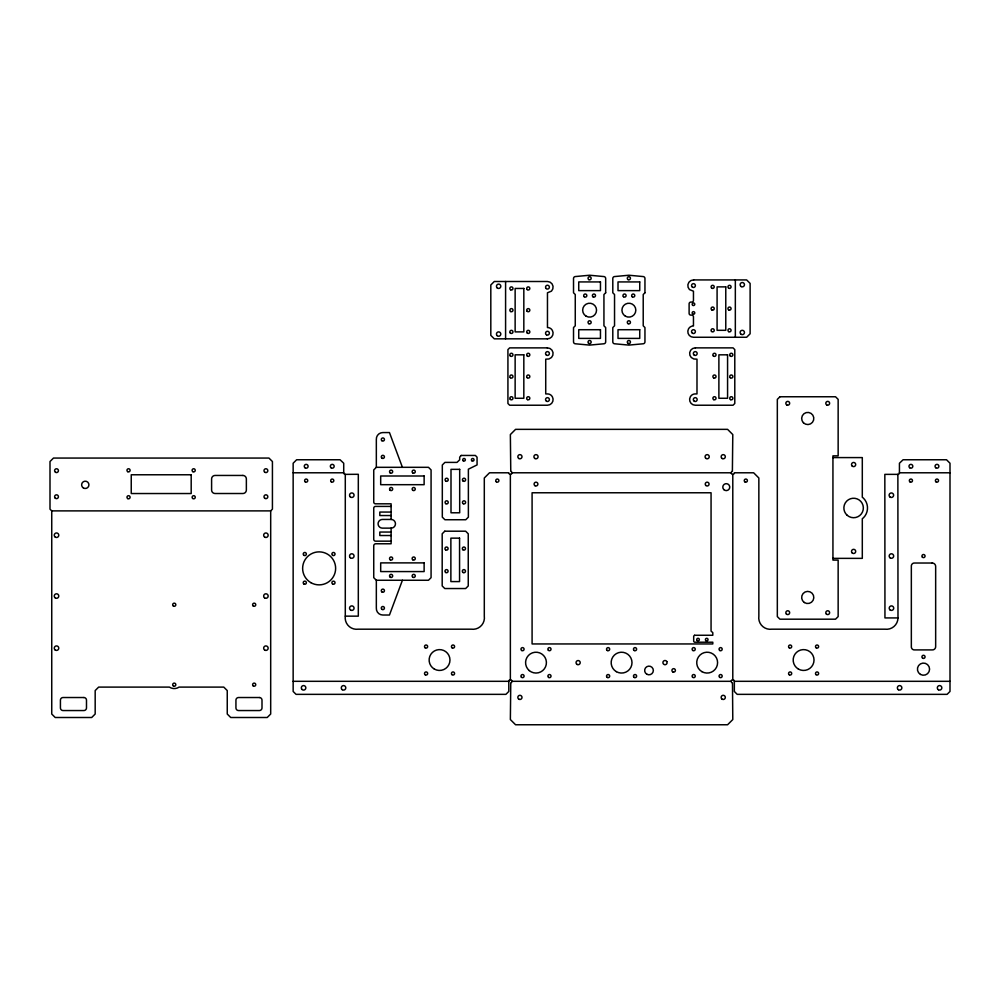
<?xml version="1.0" encoding="UTF-8"?>
<svg xmlns="http://www.w3.org/2000/svg" width="1000" height="1000" viewBox="0 0 1000 1000"><rect width="100%" height="100%" fill="white"/><g stroke="black" fill="none" stroke-linecap="round" stroke-linejoin="round"><path stroke-width="1.5" d="M899.438 472.788L899.438 463.237L903.088 459.762L946.525 459.762L950 463.237L950 691.45L947.1 694.35L737.2 694.35L734.338 691.45L734.35 681.225A1.562 1.562 0 0 0 733.1 679.788L732.7 679.75A1.562 1.562 0 0 0 731.25 681L731.225 681.413A1.562 1.562 0 0 0 732.475 682.85L732.788 719.55L727.575 724.762L515.575 724.762L510.363 719.55L510.763 682.825A1.562 1.562 0 0 0 511.9 681.05A1.562 1.562 0 0 0 510.225 679.762A1.562 1.562 0 0 0 508.8 681.312L508.8 691.45L505.9 694.35L296.05 694.35L293.15 691.45L293.15 463.237L296.625 459.762L340.062 459.762L343.713 463.237L343.713 472.788A1.562 1.562 0 0 0 345.288 474.363L345.288 616.15A11.525 11.525 0 0 0 358.312 629.188L471.262 629.188A11.525 11.525 0 0 0 484.3 616.15L484.3 478L489.513 472.788L508.8 472.788A1.562 1.562 0 0 0 510.225 474.35A1.562 1.562 0 0 0 511.9 473.062A1.562 1.562 0 0 0 510.763 471.287L510.363 434.562L515.575 429.35L727.575 429.35L732.788 434.562L732.387 471.287A1.562 1.562 0 0 0 731.25 473.062A1.562 1.562 0 0 0 732.925 474.35A1.562 1.562 0 0 0 734.35 472.788L753.637 472.788L758.85 478L758.85 616.15A11.525 11.525 0 0 0 771.888 629.188L884.837 629.188A11.525 11.525 0 0 0 897.987 617.925L897.875 474.363A1.562 1.562 0 0 0 899.438 472.788L950 472.788M402.413 580.262L389.462 615.025L382.863 615.025A6.525 6.525 0 0 1 376.337 608.062L376.337 580.262L373.738 577.663L373.738 545.837A2.062 2.062 0 0 1 375.8 543.775L391.112 543.775L391.112 528.138A4.35 4.35 0 0 0 395.462 523.787A4.35 4.35 0 0 0 391.112 519.45L391.112 503.812L375.363 503.812A1.787 1.787 0 0 1 373.738 502.025L373.738 469.925L376.337 467.312L428.475 467.312L431.075 469.925L431.075 577.663L428.475 580.262L376.337 580.262M270.688 510.887L272.425 509.15L272.425 461.538L268.95 458.062L53.475 458.062L50 461.538L50 509.162L51.737 510.887L270.688 510.887L270.688 714.025L267.213 717.5L230.725 717.5L227.25 714.025L227.25 690.575L223.775 687.1L179.112 687.1A8.75 8.75 0 0 1 169.387 687.1L98.65 687.1L95.175 690.575L95.175 714.025L91.7 717.5L55.213 717.5L51.737 714.025L51.737 510.887M547.288 347.9L547.463 347.875A5.65 5.65 0 0 1 551.462 357.512L548.925 358.975L545.725 359.175L545.725 393.925L547.463 393.925A5.65 5.65 0 0 1 551.462 395.575L552.35 396.75A5.65 5.65 0 0 1 547.463 405.225L509.663 405.225L507.925 403.488L507.925 349.613L509.663 347.875L547.288 347.875M345.288 474.363L358.312 474.3L358.312 616.15L345.288 616.15M693.637 279.925L746.637 279.925L750.113 283.4L750.113 333.787L746.637 337.262L693.462 337.262A5.65 5.65 0 0 1 688.562 328.787L689.463 327.625A5.65 5.65 0 0 1 693.462 325.975L693.462 316.85A1.737 1.737 0 0 0 691.725 315.113L690.85 315.113A1.737 1.737 0 0 1 689.112 313.375L689.112 303.812A1.737 1.737 0 0 1 690.85 302.075L691.725 302.075A1.737 1.737 0 0 0 693.462 300.338L693.462 291.212L689.463 289.562A5.65 5.65 0 0 1 693.462 279.925L693.637 279.938M547.288 338.837L494.288 338.837L490.812 335.363L490.812 284.975L494.288 281.5L547.463 281.5A5.65 5.65 0 0 1 551.462 291.137L547.463 292.787L547.463 327.55A5.65 5.65 0 0 1 551.462 329.2L552.35 330.375A5.65 5.65 0 0 1 547.463 338.837L547.288 338.812M695.425 347.875L733.05 347.875L734.788 349.613L734.788 403.488L733.05 405.225L695.25 405.225A5.65 5.65 0 0 1 690.362 396.75L691.263 395.575A5.65 5.65 0 0 1 695.25 393.925L696.988 393.925L696.988 359.175L693.787 358.975L691.263 357.512A5.65 5.65 0 0 1 695.25 347.875L695.425 347.9M832.938 457.587L862.3 457.587L862.3 497.275L863.438 498.15A13.9 13.9 0 0 1 863.438 517.8L862.3 518.675L862.3 558.362L832.938 558.362M293.15 472.788L343.713 472.788M511.925 472.788L731.225 472.788M897.875 474.363L884.837 474.363L884.95 617.925L897.987 617.925M391.112 506.413L375.513 506.413A1.775 1.775 0 0 0 373.738 508.288L373.738 539.312A1.863 1.863 0 0 0 375.6 541.163L391.112 541.163M391.112 512.062L379.812 512.062L379.812 515.538L391.112 515.538M391.112 519.45L382.425 519.45A4.35 4.35 0 0 0 378.075 523.787A4.35 4.35 0 0 0 382.425 528.138L391.112 528.138M391.112 532.05L379.812 532.05L379.812 535.525L391.112 535.525M293.15 681.312L508.8 681.312M511.925 681.312L731.237 681.312M734.338 681.312L950 681.312M402.413 467.312L389.462 432.562L382.863 432.562A6.525 6.525 0 0 0 376.337 439.513L376.337 467.312M735.337 279.925L735.337 337.262M732.788 474.363L732.788 679.762M510.363 474.363L510.363 679.75M505.588 281.5L505.588 338.837M461.15 455.45L459.688 457.188L459.688 459.787L457 462.4L444.925 462.4L442.312 465L442.312 517.137L444.925 519.738L465.775 519.738L468.375 517.137L468.375 469.2L477.062 464.913L477.062 457.188L475.4 455.45L461.15 455.45M605.675 292.787L603.938 294.525L603.938 325.812L605.675 327.55L605.675 341.887A1.913 1.913 0 0 1 603.938 343.775L589.6 345.1L575.262 343.775A1.913 1.913 0 0 1 573.525 341.887L573.525 327.55L575.262 325.812L575.262 294.525L573.525 292.787L573.525 278.45A1.913 1.913 0 0 1 575.262 276.562L589.6 275.238L603.938 276.562A1.913 1.913 0 0 1 605.675 278.45L605.675 292.787M644.95 292.787L643.213 294.525L643.213 325.812L644.95 327.55L644.95 341.887A1.913 1.913 0 0 1 643.213 343.775L628.875 345.1L614.538 343.775A1.913 1.913 0 0 1 612.8 341.887L612.8 327.55L614.538 325.812L614.538 294.525L612.8 292.787L612.8 278.45A1.913 1.913 0 0 1 614.538 276.562L628.875 275.238L643.213 276.562A1.913 1.913 0 0 1 644.95 278.45L644.95 292.787M444.787 531.2L442.188 533.8L442.188 585.938L444.787 588.538L465.65 588.538L468.25 585.938L468.25 533.8L465.65 531.2L444.787 531.2M779.938 396.763L777.325 399.375L777.325 616.587L779.938 619.188L835.537 619.188L838.15 616.587L838.15 560.1L832.938 560.1L832.938 455.85L838.15 455.85L838.15 399.375L835.537 396.763L779.938 396.763M694.587 635.262L693.688 636.163L693.688 641.438L694.475 642.212L712.8 642.212L712.8 643.95L532.087 643.95L532.087 492.775L711.062 492.775L711.062 631.087L712.8 632.663L712.8 635.262L694.587 635.262M600.462 281.925L578.737 281.925L578.737 290.625L600.462 290.625L600.462 281.925M639.738 281.925L618.013 281.925L618.013 290.625L639.738 290.625L639.738 281.925M725.775 286.875L717.087 286.875L717.087 330.312L725.775 330.312L725.775 286.875M523.825 288.45L515.138 288.45L515.138 331.887L523.825 331.887L523.825 288.45M600.462 329.712L578.737 329.712L578.737 338.4L600.462 338.4L600.462 329.712M639.738 329.712L618.013 329.712L618.013 338.4L639.738 338.4L639.738 329.712M523.825 354.825L515.138 354.825L515.138 398.275L523.825 398.275L523.825 354.825M727.575 354.825L718.888 354.825L718.888 398.275L727.575 398.275L727.575 354.825M459.688 469.35L451 469.35L451 512.788L459.688 512.788L459.688 469.35M191.188 474.775L131.237 474.775L131.237 493.537L191.188 493.537L191.188 474.775M242.887 475.45L215.075 475.45A3.475 3.475 0 0 0 211.6 478.925L211.6 490.037A3.475 3.475 0 0 0 215.075 493.512L242.887 493.512A3.475 3.475 0 0 0 246.363 490.037L246.363 478.925A3.475 3.475 0 0 0 242.887 475.45M424.125 476L380.688 476L380.688 484.688L424.125 484.688L424.125 476M459.562 538.15L450.875 538.15L450.875 581.587L459.562 581.587L459.562 538.15M424.125 562.888L380.688 562.888L380.688 571.575L424.125 571.575L424.125 562.888M932.188 563.025L914.812 563.025A3.075 3.075 0 0 0 911.338 566.5L911.338 646.438A3.088 3.088 0 0 0 914.812 649.912L932.188 649.912A3.237 3.237 0 0 0 935.662 646.438L935.662 566.5A3.413 3.413 0 0 0 932.188 563.025M83.888 697.525L63.038 697.525A2.612 2.612 0 0 0 60.425 700.125L60.425 707.95A2.612 2.612 0 0 0 63.038 710.55L83.888 710.55A2.612 2.612 0 0 0 86.487 707.95L86.487 700.125A2.612 2.612 0 0 0 83.888 697.525M259.387 697.525L238.538 697.525A2.612 2.612 0 0 0 235.938 700.125L235.938 707.95A2.612 2.612 0 0 0 238.538 710.55L259.387 710.55A2.612 2.612 0 0 0 262 707.95L262 700.125A2.612 2.612 0 0 0 259.387 697.525M666.787 661.538L666.45 661.1A2.087 2.087 0 0 0 662.962 663.112L663.538 664.112A2.087 2.087 0 0 0 667.038 662.1L666.787 661.538M521.75 650.525A1.562 1.562 0 0 0 524.087 649.175A1.562 1.562 0 0 0 521.75 647.812A1.562 1.562 0 0 0 521.75 650.525M548.413 650.325A1.562 1.562 0 0 0 550.988 649.5A1.562 1.562 0 0 0 548.987 647.675A1.562 1.562 0 0 0 548.413 650.325M521.425 677.212A1.562 1.562 0 0 0 524.038 676.513A1.562 1.562 0 0 0 522.125 674.587A1.562 1.562 0 0 0 521.425 677.212M548.675 677.463A1.562 1.562 0 0 0 551.025 676.1A1.562 1.562 0 0 0 548.675 674.75A1.562 1.562 0 0 0 548.675 677.463M723.812 489.588A3.475 3.475 0 0 0 729.625 488.025A3.475 3.475 0 0 0 725.375 483.775A3.475 3.475 0 0 0 723.812 489.588M798.388 669.062A10.425 10.425 0 0 0 814.025 660.025A10.425 10.425 0 0 0 798.388 651A10.425 10.425 0 0 0 798.388 669.062M789.35 647.913A1.562 1.562 0 0 0 791.7 646.562A1.562 1.562 0 0 0 789.35 645.212A1.562 1.562 0 0 0 789.35 647.913M816.287 647.913A1.562 1.562 0 0 0 818.625 646.562A1.562 1.562 0 0 0 816.287 645.212A1.562 1.562 0 0 0 816.287 647.913M815.962 674.6A1.562 1.562 0 0 0 818.575 673.9A1.562 1.562 0 0 0 816.663 671.988A1.562 1.562 0 0 0 815.962 674.6M789.35 674.85A1.562 1.562 0 0 0 791.7 673.5A1.562 1.562 0 0 0 789.35 672.138A1.562 1.562 0 0 0 789.35 674.85M909.825 481.75A1.562 1.562 0 0 0 912.425 480.975A1.562 1.562 0 0 0 910.45 479.113A1.562 1.562 0 0 0 909.825 481.75M935.875 481.737A1.562 1.562 0 0 0 938.487 481A1.562 1.562 0 0 0 936.55 479.113A1.562 1.562 0 0 0 935.875 481.737M529.263 670.588A10.425 10.425 0 0 0 546.25 664.488A10.425 10.425 0 0 0 532.475 652.825A10.425 10.425 0 0 0 529.263 670.588M719.712 677.375A1.562 1.562 0 0 0 722.175 676.25A1.562 1.562 0 0 0 719.975 674.675A1.562 1.562 0 0 0 719.712 677.375M719.837 650.525A1.562 1.562 0 0 0 722.188 649.175A1.562 1.562 0 0 0 719.837 647.812A1.562 1.562 0 0 0 719.837 650.525M692.913 650.525A1.562 1.562 0 0 0 695.25 649.175A1.562 1.562 0 0 0 692.913 647.812A1.562 1.562 0 0 0 692.913 650.525M692.588 677.212A1.562 1.562 0 0 0 695.2 676.513A1.562 1.562 0 0 0 693.288 674.587A1.562 1.562 0 0 0 692.588 677.212M701.938 671.663A10.425 10.425 0 0 0 717.588 662.638A10.425 10.425 0 0 0 701.938 653.612A10.425 10.425 0 0 0 701.938 671.663M535.037 485.737A1.913 1.913 0 0 0 537.9 484.087A1.913 1.913 0 0 0 535.037 482.438A1.913 1.913 0 0 0 535.037 485.737M705.8 485.438A1.913 1.913 0 0 0 709 484.588A1.913 1.913 0 0 0 706.663 482.238A1.913 1.913 0 0 0 705.8 485.438M616.362 671.663A10.425 10.425 0 0 0 632 662.638A10.425 10.425 0 0 0 616.362 653.612A10.425 10.425 0 0 0 616.362 671.663M634.263 650.525A1.562 1.562 0 0 0 636.613 649.175A1.562 1.562 0 0 0 634.263 647.812A1.562 1.562 0 0 0 634.263 650.525M607.325 650.525A1.562 1.562 0 0 0 609.675 649.175A1.562 1.562 0 0 0 607.325 647.812A1.562 1.562 0 0 0 607.325 650.525M607.325 677.463A1.562 1.562 0 0 0 609.675 676.1A1.562 1.562 0 0 0 607.325 674.75A1.562 1.562 0 0 0 607.325 677.463M634.263 677.463A1.562 1.562 0 0 0 636.613 676.1A1.562 1.562 0 0 0 634.263 674.75A1.562 1.562 0 0 0 634.263 677.463M577.087 664.438A2.087 2.087 0 0 0 580.212 662.638A2.087 2.087 0 0 0 577.087 660.825A2.087 2.087 0 0 0 577.087 664.438M744.887 481.875A1.562 1.562 0 0 0 747.375 480.788A1.562 1.562 0 0 0 745.2 479.175A1.562 1.562 0 0 0 744.887 481.875M922.712 658.213A1.562 1.562 0 0 0 925.062 656.862A1.562 1.562 0 0 0 922.712 655.5A1.562 1.562 0 0 0 922.712 658.213M922.4 557.175A1.562 1.562 0 0 0 925.013 556.475A1.562 1.562 0 0 0 923.1 554.562A1.562 1.562 0 0 0 922.4 557.175M920.462 674.425A6.088 6.088 0 0 0 929.587 669.15A6.088 6.088 0 0 0 920.462 663.888A6.088 6.088 0 0 0 920.462 674.425M721.75 698.863A2.087 2.087 0 0 0 725.25 697.925A2.087 2.087 0 0 0 722.688 695.375A2.087 2.087 0 0 0 721.75 698.863M518.875 699.2A2.087 2.087 0 0 0 522 697.387A2.087 2.087 0 0 0 518.875 695.588A2.087 2.087 0 0 0 518.875 699.2M83.45 488A3.65 3.65 0 0 0 88.925 484.837A3.65 3.65 0 0 0 83.45 481.675A3.65 3.65 0 0 0 83.45 488M127.762 498.6A1.562 1.562 0 0 0 130.1 497.25A1.562 1.562 0 0 0 127.762 495.887A1.562 1.562 0 0 0 127.762 498.6M192.887 471.675A1.562 1.562 0 0 0 195.238 470.325A1.562 1.562 0 0 0 192.887 468.963A1.562 1.562 0 0 0 192.887 471.675M192.662 498.425A1.562 1.562 0 0 0 195.225 497.562A1.562 1.562 0 0 0 193.188 495.775A1.562 1.562 0 0 0 192.662 498.425M127.75 471.675A1.562 1.562 0 0 0 130.1 470.325A1.562 1.562 0 0 0 127.75 468.963A1.562 1.562 0 0 0 127.75 471.675M705.888 458.375A2.087 2.087 0 0 0 709.225 456.987A2.087 2.087 0 0 0 706.35 454.8A2.087 2.087 0 0 0 705.888 458.375M534.95 458.525A2.087 2.087 0 0 0 538.075 456.725A2.087 2.087 0 0 0 534.95 454.913A2.087 2.087 0 0 0 534.95 458.525M722.188 458.525A2.087 2.087 0 0 0 725.312 456.725A2.087 2.087 0 0 0 722.188 454.913A2.087 2.087 0 0 0 722.188 458.525M518.875 458.525A2.087 2.087 0 0 0 522 456.725A2.087 2.087 0 0 0 518.875 454.913A2.087 2.087 0 0 0 518.875 458.525M350.213 496.812A2.263 2.263 0 0 0 353.988 495.788A2.263 2.263 0 0 0 351.2 493.025A2.263 2.263 0 0 0 350.213 496.812M350.262 557.688A2.263 2.263 0 0 0 354 556.538A2.263 2.263 0 0 0 351.138 553.875A2.263 2.263 0 0 0 350.262 557.688M350.662 610.112A2.263 2.263 0 0 0 354.062 608.162A2.263 2.263 0 0 0 350.662 606.2A2.263 2.263 0 0 0 350.662 610.112M890.138 609.987A2.263 2.263 0 0 0 893.713 608.387A2.263 2.263 0 0 0 890.537 606.1A2.263 2.263 0 0 0 890.138 609.987M890.25 557.962A2.263 2.263 0 0 0 893.675 556.075A2.263 2.263 0 0 0 890.337 554.05A2.263 2.263 0 0 0 890.25 557.962M890 497.013A2.263 2.263 0 0 0 893.612 495.487A2.263 2.263 0 0 0 890.5 493.125A2.263 2.263 0 0 0 890 497.013M331.238 467.9A1.913 1.913 0 0 0 334.162 466.35A1.913 1.913 0 0 0 331.35 464.588A1.913 1.913 0 0 0 331.238 467.9M305.225 467.938A1.913 1.913 0 0 0 308.1 466.275A1.913 1.913 0 0 0 305.225 464.625A1.913 1.913 0 0 0 305.225 467.938M909.638 467.713A1.913 1.913 0 0 0 912.775 466.662A1.913 1.913 0 0 0 910.3 464.462A1.913 1.913 0 0 0 909.638 467.713M935.7 467.713A1.913 1.913 0 0 0 938.838 466.662A1.913 1.913 0 0 0 936.363 464.462A1.913 1.913 0 0 0 935.7 467.713M898.375 689.725A2.263 2.263 0 0 0 901.862 687.95A2.263 2.263 0 0 0 898.587 685.825A2.263 2.263 0 0 0 898.375 689.725M938.4 689.762A2.263 2.263 0 0 0 941.838 687.887A2.263 2.263 0 0 0 938.487 685.85A2.263 2.263 0 0 0 938.4 689.762M342.225 689.675A2.263 2.263 0 0 0 345.788 688.05A2.263 2.263 0 0 0 342.612 685.775A2.263 2.263 0 0 0 342.225 689.675M301.975 689.425A2.263 2.263 0 0 0 305.763 688.413A2.263 2.263 0 0 0 302.987 685.65A2.263 2.263 0 0 0 301.975 689.425M305.15 481.788A1.562 1.562 0 0 0 307.712 480.913A1.562 1.562 0 0 0 305.675 479.137A1.562 1.562 0 0 0 305.15 481.788M331.25 481.812A1.562 1.562 0 0 0 333.787 480.875A1.562 1.562 0 0 0 331.7 479.15A1.562 1.562 0 0 0 331.25 481.812M425.3 674.85A1.562 1.562 0 0 0 427.65 673.5A1.562 1.562 0 0 0 425.3 672.138A1.562 1.562 0 0 0 425.3 674.85M451.912 674.6A1.562 1.562 0 0 0 454.525 673.9A1.562 1.562 0 0 0 452.612 671.988A1.562 1.562 0 0 0 451.912 674.6M425.012 647.7A1.562 1.562 0 0 0 427.6 646.925A1.562 1.562 0 0 0 425.637 645.062A1.562 1.562 0 0 0 425.012 647.7M452.013 647.763A1.562 1.562 0 0 0 454.562 646.838A1.562 1.562 0 0 0 452.488 645.088A1.562 1.562 0 0 0 452.013 647.763M434.338 669.062A10.425 10.425 0 0 0 449.975 660.025A10.425 10.425 0 0 0 434.338 651A10.425 10.425 0 0 0 434.338 669.062M496.287 481.775A1.562 1.562 0 0 0 498.862 480.938A1.562 1.562 0 0 0 496.838 479.125A1.562 1.562 0 0 0 496.287 481.775M332.688 584.062A1.562 1.562 0 0 0 335.025 582.7A1.562 1.562 0 0 0 332.688 581.35A1.562 1.562 0 0 0 332.688 584.062M310.875 582.663A16.513 16.513 0 0 0 335.637 568.362A16.513 16.513 0 0 0 310.875 554.075A16.513 16.513 0 0 0 310.875 582.663M303.7 555.138A1.562 1.562 0 0 0 306.312 554.425A1.562 1.562 0 0 0 304.375 552.525A1.562 1.562 0 0 0 303.7 555.138M332.663 555.375A1.562 1.562 0 0 0 335.025 554.05A1.562 1.562 0 0 0 332.7 552.663A1.562 1.562 0 0 0 332.663 555.375M304.012 584.062A1.562 1.562 0 0 0 306.363 582.7A1.562 1.562 0 0 0 304.012 581.35A1.562 1.562 0 0 0 304.012 584.062M55.562 472.325A1.913 1.913 0 0 0 58.425 470.662A1.913 1.913 0 0 0 55.562 469.012A1.913 1.913 0 0 0 55.562 472.325M55.263 498.175A1.913 1.913 0 0 0 58.388 497.1A1.913 1.913 0 0 0 55.9 494.925A1.913 1.913 0 0 0 55.263 498.175M264.613 472.075A1.913 1.913 0 0 0 267.775 471.087A1.913 1.913 0 0 0 265.338 468.837A1.913 1.913 0 0 0 264.613 472.075M264.95 498.387A1.913 1.913 0 0 0 267.825 496.725A1.913 1.913 0 0 0 264.95 495.075A1.913 1.913 0 0 0 264.95 498.387M54.925 649.762A2.263 2.263 0 0 0 58.7 648.75A2.263 2.263 0 0 0 55.938 645.987A2.263 2.263 0 0 0 54.925 649.762M55.388 598A2.263 2.263 0 0 0 58.775 596.038A2.263 2.263 0 0 0 55.388 594.087A2.263 2.263 0 0 0 55.388 598M55.275 537.112A2.263 2.263 0 0 0 58.775 535.35A2.263 2.263 0 0 0 55.5 533.2A2.263 2.263 0 0 0 55.275 537.112M264.775 650.125A2.263 2.263 0 0 0 268.163 648.175A2.263 2.263 0 0 0 264.775 646.213A2.263 2.263 0 0 0 264.775 650.125M264.5 597.8A2.263 2.263 0 0 0 268.137 596.388A2.263 2.263 0 0 0 265.087 593.938A2.263 2.263 0 0 0 264.5 597.8M264.775 537.175A2.263 2.263 0 0 0 268.163 535.225A2.263 2.263 0 0 0 264.775 533.263A2.263 2.263 0 0 0 264.775 537.175M852.138 552.888A2.087 2.087 0 0 0 855.625 551.962A2.087 2.087 0 0 0 853.075 549.4A2.087 2.087 0 0 0 852.138 552.888M852.175 466.05A2.087 2.087 0 0 0 855.638 465.012A2.087 2.087 0 0 0 853.012 462.537A2.087 2.087 0 0 0 852.175 466.05M847.2 515.3A9.725 9.725 0 0 0 863.162 509.862A9.725 9.725 0 0 0 850.475 498.762A9.725 9.725 0 0 0 847.2 515.3M826.7 404.9A1.913 1.913 0 0 0 829.625 403.35A1.913 1.913 0 0 0 826.825 401.587A1.913 1.913 0 0 0 826.7 404.9M786.8 404.938A1.913 1.913 0 0 0 789.663 403.275A1.913 1.913 0 0 0 786.8 401.625A1.913 1.913 0 0 0 786.8 404.938M786.4 614.025A1.913 1.913 0 0 0 789.6 613.162A1.913 1.913 0 0 0 787.262 610.825A1.913 1.913 0 0 0 786.4 614.025M826.363 614.025A1.913 1.913 0 0 0 829.562 613.162A1.913 1.913 0 0 0 827.225 610.825A1.913 1.913 0 0 0 826.363 614.025M803.438 422.788A6.088 6.088 0 0 0 813.612 420.062A6.088 6.088 0 0 0 806.162 412.612A6.088 6.088 0 0 0 803.438 422.788M804.362 602.525A6.088 6.088 0 0 0 813.8 597.85A6.088 6.088 0 0 0 805.037 592.013A6.088 6.088 0 0 0 804.362 602.525M390.325 577.275A1.562 1.562 0 0 0 392.675 575.925A1.562 1.562 0 0 0 390.325 574.562A1.562 1.562 0 0 0 390.325 577.275M412.6 577.025A1.562 1.562 0 0 0 415.213 576.325A1.562 1.562 0 0 0 413.3 574.412A1.562 1.562 0 0 0 412.6 577.025M412.7 559.75A1.562 1.562 0 0 0 415.25 558.812A1.562 1.562 0 0 0 413.162 557.075A1.562 1.562 0 0 0 412.7 559.75M390.275 559.862A1.562 1.562 0 0 0 392.675 558.612A1.562 1.562 0 0 0 390.387 557.15A1.562 1.562 0 0 0 390.275 559.862M390.012 490.138A1.562 1.562 0 0 0 392.625 489.438A1.562 1.562 0 0 0 390.712 487.525A1.562 1.562 0 0 0 390.012 490.138M412.925 490.387A1.562 1.562 0 0 0 415.262 489.038A1.562 1.562 0 0 0 412.925 487.688A1.562 1.562 0 0 0 412.925 490.387M412.663 472.825A1.562 1.562 0 0 0 415.238 471.975A1.562 1.562 0 0 0 413.212 470.175A1.562 1.562 0 0 0 412.663 472.825M390.012 472.762A1.562 1.562 0 0 0 392.625 472.062A1.562 1.562 0 0 0 390.712 470.15A1.562 1.562 0 0 0 390.012 472.762M463.125 572.525A1.562 1.562 0 0 0 465.475 571.163A1.562 1.562 0 0 0 463.125 569.812A1.562 1.562 0 0 0 463.125 572.525M462.8 549.675A1.562 1.562 0 0 0 465.425 548.975A1.562 1.562 0 0 0 463.5 547.062A1.562 1.562 0 0 0 462.8 549.675M445.525 549.775A1.562 1.562 0 0 0 448.075 548.837A1.562 1.562 0 0 0 445.988 547.112A1.562 1.562 0 0 0 445.525 549.775M445.688 572.487A1.562 1.562 0 0 0 448.088 571.237A1.562 1.562 0 0 0 445.812 569.775A1.562 1.562 0 0 0 445.688 572.487M382.075 609.425A1.562 1.562 0 0 0 384.425 608.062A1.562 1.562 0 0 0 382.075 606.712A1.562 1.562 0 0 0 382.075 609.425M381.75 591.8A1.562 1.562 0 0 0 384.375 591.1A1.562 1.562 0 0 0 382.45 589.175A1.562 1.562 0 0 0 381.75 591.8M382.075 458.237A1.562 1.562 0 0 0 384.425 456.887A1.562 1.562 0 0 0 382.075 455.538A1.562 1.562 0 0 0 382.075 458.237M381.75 440.613A1.562 1.562 0 0 0 384.375 439.913A1.562 1.562 0 0 0 382.45 438A1.562 1.562 0 0 0 381.75 440.613M173.463 606.087A1.562 1.562 0 0 0 175.812 604.725A1.562 1.562 0 0 0 173.463 603.375A1.562 1.562 0 0 0 173.463 606.087M253.075 605.837A1.562 1.562 0 0 0 255.688 605.138A1.562 1.562 0 0 0 253.775 603.212A1.562 1.562 0 0 0 253.075 605.837M253.15 685.837A1.562 1.562 0 0 0 255.712 684.963A1.562 1.562 0 0 0 253.675 683.188A1.562 1.562 0 0 0 253.15 685.837M173.463 686.012A1.562 1.562 0 0 0 175.812 684.663A1.562 1.562 0 0 0 173.463 683.312A1.562 1.562 0 0 0 173.463 686.012M497.1 335.6A2.175 2.175 0 0 0 500.737 334.625A2.175 2.175 0 0 0 498.075 331.962A2.175 2.175 0 0 0 497.1 335.6M497.1 287.812A2.175 2.175 0 0 0 500.737 286.837A2.175 2.175 0 0 0 498.075 284.175A2.175 2.175 0 0 0 497.1 287.812M510.3 333A1.562 1.562 0 0 0 512.913 332.3A1.562 1.562 0 0 0 511 330.375A1.562 1.562 0 0 0 510.3 333M510.625 311.525A1.562 1.562 0 0 0 512.975 310.163A1.562 1.562 0 0 0 510.625 308.812A1.562 1.562 0 0 0 510.625 311.525M510.625 289.8A1.562 1.562 0 0 0 512.975 288.45A1.562 1.562 0 0 0 510.625 287.087A1.562 1.562 0 0 0 510.625 289.8M527.475 333.25A1.562 1.562 0 0 0 529.825 331.887A1.562 1.562 0 0 0 527.475 330.538A1.562 1.562 0 0 0 527.475 333.25M527.15 311.275A1.562 1.562 0 0 0 529.775 310.575A1.562 1.562 0 0 0 527.85 308.663A1.562 1.562 0 0 0 527.15 311.275M527.15 289.55A1.562 1.562 0 0 0 529.775 288.85A1.562 1.562 0 0 0 527.85 286.938A1.562 1.562 0 0 0 527.15 289.55M546.112 288.5A1.913 1.913 0 0 0 549.312 287.638A1.913 1.913 0 0 0 546.975 285.3A1.913 1.913 0 0 0 546.112 288.5M546.512 334.85A1.913 1.913 0 0 0 549.375 333.188A1.913 1.913 0 0 0 546.512 331.538A1.913 1.913 0 0 0 546.512 334.85M510.3 399.375A1.562 1.562 0 0 0 512.913 398.675A1.562 1.562 0 0 0 511 396.763A1.562 1.562 0 0 0 510.3 399.375M510.3 377.65A1.562 1.562 0 0 0 512.913 376.95A1.562 1.562 0 0 0 511 375.037A1.562 1.562 0 0 0 510.3 377.65M510.3 355.938A1.562 1.562 0 0 0 512.913 355.238A1.562 1.562 0 0 0 511 353.312A1.562 1.562 0 0 0 510.3 355.938M527.475 399.625A1.562 1.562 0 0 0 529.825 398.275A1.562 1.562 0 0 0 527.475 396.912A1.562 1.562 0 0 0 527.475 399.625M527.15 377.65A1.562 1.562 0 0 0 529.775 376.95A1.562 1.562 0 0 0 527.85 375.037A1.562 1.562 0 0 0 527.15 377.65M527.475 356.188A1.562 1.562 0 0 0 529.825 354.825A1.562 1.562 0 0 0 527.475 353.475A1.562 1.562 0 0 0 527.475 356.188M546.512 355.175A1.913 1.913 0 0 0 549.375 353.525A1.913 1.913 0 0 0 546.512 351.863A1.913 1.913 0 0 0 546.512 355.175M546.512 401.225A1.913 1.913 0 0 0 549.375 399.575A1.913 1.913 0 0 0 546.512 397.912A1.913 1.913 0 0 0 546.512 401.225M588.825 279.637A1.562 1.562 0 0 0 591.163 278.288A1.562 1.562 0 0 0 588.825 276.925A1.562 1.562 0 0 0 588.825 279.637M588.5 343.162A1.562 1.562 0 0 0 591.112 342.463A1.562 1.562 0 0 0 589.2 340.55A1.562 1.562 0 0 0 588.5 343.162M584.15 296.675A1.562 1.562 0 0 0 586.775 295.975A1.562 1.562 0 0 0 584.85 294.062A1.562 1.562 0 0 0 584.15 296.675M592.95 296.775A1.562 1.562 0 0 0 595.487 295.825A1.562 1.562 0 0 0 593.4 294.113A1.562 1.562 0 0 0 592.95 296.775M588.825 323.688A1.562 1.562 0 0 0 591.163 322.337A1.562 1.562 0 0 0 588.825 320.975A1.562 1.562 0 0 0 588.825 323.688M586.125 316.188A6.95 6.95 0 0 0 596.55 310.163A6.95 6.95 0 0 0 586.125 304.15A6.95 6.95 0 0 0 586.125 316.188M625.4 316.188A6.95 6.95 0 0 0 635.825 310.163A6.95 6.95 0 0 0 625.4 304.15A6.95 6.95 0 0 0 625.4 316.188M628.088 323.688A1.562 1.562 0 0 0 630.438 322.337A1.562 1.562 0 0 0 628.088 320.975A1.562 1.562 0 0 0 628.088 323.688M632.225 296.775A1.562 1.562 0 0 0 634.763 295.825A1.562 1.562 0 0 0 632.675 294.113A1.562 1.562 0 0 0 632.225 296.775M623.425 296.675A1.562 1.562 0 0 0 626.038 295.975A1.562 1.562 0 0 0 624.125 294.062A1.562 1.562 0 0 0 623.425 296.675M628.088 279.637A1.562 1.562 0 0 0 630.438 278.288A1.562 1.562 0 0 0 628.088 276.925A1.562 1.562 0 0 0 628.088 279.637M627.775 343.162A1.562 1.562 0 0 0 630.388 342.463A1.562 1.562 0 0 0 628.475 340.55A1.562 1.562 0 0 0 627.775 343.162M694.3 401.225A1.913 1.913 0 0 0 697.163 399.575A1.913 1.913 0 0 0 694.3 397.912A1.913 1.913 0 0 0 694.3 401.225M694.3 355.175A1.913 1.913 0 0 0 697.163 353.525A1.913 1.913 0 0 0 694.3 351.863A1.913 1.913 0 0 0 694.3 355.175M713.35 355.938A1.562 1.562 0 0 0 715.962 355.238A1.562 1.562 0 0 0 714.05 353.312A1.562 1.562 0 0 0 713.35 355.938M713.675 377.9A1.562 1.562 0 0 0 716.025 376.55A1.562 1.562 0 0 0 713.675 375.2A1.562 1.562 0 0 0 713.675 377.9M713.675 399.625A1.562 1.562 0 0 0 716.025 398.275A1.562 1.562 0 0 0 713.675 396.912A1.562 1.562 0 0 0 713.675 399.625M730.2 355.938A1.562 1.562 0 0 0 732.825 355.238A1.562 1.562 0 0 0 730.9 353.312A1.562 1.562 0 0 0 730.2 355.938M730.2 377.65A1.562 1.562 0 0 0 732.825 376.95A1.562 1.562 0 0 0 730.9 375.037A1.562 1.562 0 0 0 730.2 377.65M730.525 399.625A1.562 1.562 0 0 0 732.875 398.275A1.562 1.562 0 0 0 730.525 396.912A1.562 1.562 0 0 0 730.525 399.625M692.812 305.375A1.3 1.3 0 0 0 694.762 304.25A1.3 1.3 0 0 0 692.812 303.125A1.3 1.3 0 0 0 692.812 305.375M741.2 286.575A2.175 2.175 0 0 0 744.463 284.7A2.175 2.175 0 0 0 741.2 282.812A2.175 2.175 0 0 0 741.2 286.575M741.2 334.363A2.175 2.175 0 0 0 744.463 332.488A2.175 2.175 0 0 0 741.2 330.6A2.175 2.175 0 0 0 741.2 334.363M692.812 314.062A1.3 1.3 0 0 0 694.762 312.938A1.3 1.3 0 0 0 692.812 311.812A1.3 1.3 0 0 0 692.812 314.062M728.737 331.662A1.562 1.562 0 0 0 731.075 330.312A1.562 1.562 0 0 0 728.737 328.963A1.562 1.562 0 0 0 728.737 331.662M728.737 309.95A1.562 1.562 0 0 0 731.075 308.587A1.562 1.562 0 0 0 728.737 307.238A1.562 1.562 0 0 0 728.737 309.95M728.737 288.225A1.562 1.562 0 0 0 731.075 286.875A1.562 1.562 0 0 0 728.737 285.512A1.562 1.562 0 0 0 728.737 288.225M711.55 331.425A1.562 1.562 0 0 0 714.175 330.712A1.562 1.562 0 0 0 712.262 328.8A1.562 1.562 0 0 0 711.55 331.425M711.875 309.95A1.562 1.562 0 0 0 714.225 308.587A1.562 1.562 0 0 0 711.875 307.238A1.562 1.562 0 0 0 711.875 309.95M711.875 288.225A1.562 1.562 0 0 0 714.225 286.875A1.562 1.562 0 0 0 711.875 285.512A1.562 1.562 0 0 0 711.875 288.225M692.5 287.225A1.913 1.913 0 0 0 695.375 285.562A1.913 1.913 0 0 0 692.5 283.913A1.913 1.913 0 0 0 692.5 287.225M692.5 333.275A1.913 1.913 0 0 0 695.375 331.613A1.913 1.913 0 0 0 692.5 329.963A1.913 1.913 0 0 0 692.5 333.275M705.8 640.537A1.3 1.3 0 0 0 707.987 639.95A1.3 1.3 0 0 0 706.388 638.35A1.3 1.3 0 0 0 705.8 640.537M697.138 640.562A1.3 1.3 0 0 0 699.3 639.913A1.3 1.3 0 0 0 697.65 638.362A1.3 1.3 0 0 0 697.138 640.562M646.825 674.225A4.35 4.35 0 0 0 653.337 670.462A4.35 4.35 0 0 0 646.825 666.7A4.35 4.35 0 0 0 646.825 674.225M672.8 671.9A1.737 1.737 0 0 0 675.4 670.4A1.737 1.737 0 0 0 672.8 668.888A1.737 1.737 0 0 0 672.8 671.9M463.25 503.725A1.562 1.562 0 0 0 465.6 502.362A1.562 1.562 0 0 0 463.25 501.012A1.562 1.562 0 0 0 463.25 503.725M462.925 480.887A1.562 1.562 0 0 0 465.55 480.175A1.562 1.562 0 0 0 463.625 478.263A1.562 1.562 0 0 0 462.925 480.887M445.662 480.975A1.562 1.562 0 0 0 448.2 480.037A1.562 1.562 0 0 0 446.112 478.312A1.562 1.562 0 0 0 445.662 480.975M445.812 503.688A1.562 1.562 0 0 0 448.225 502.438A1.562 1.562 0 0 0 445.938 500.975A1.562 1.562 0 0 0 445.812 503.688M471.8 460.712A1.3 1.3 0 0 0 473.988 460.125A1.3 1.3 0 0 0 472.388 458.537A1.3 1.3 0 0 0 471.8 460.712M463.113 460.712A1.3 1.3 0 0 0 465.3 460.125A1.3 1.3 0 0 0 463.7 458.537A1.3 1.3 0 0 0 463.113 460.712"/></g></svg>
